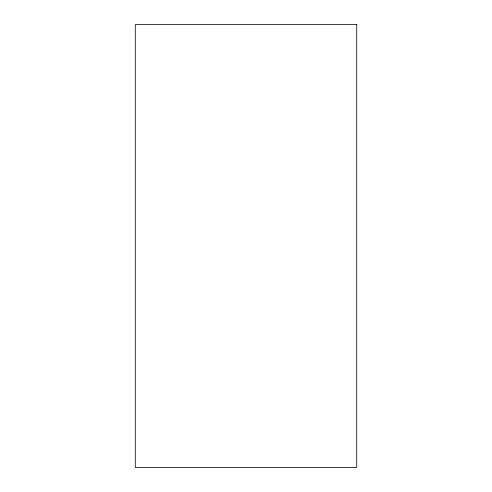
<?xml version="1.0" encoding="UTF-8"?>
<svg xmlns="http://www.w3.org/2000/svg" width="492" height="492" viewBox="0 0 492 492"><rect width="100%" height="100%" fill="white"/><g stroke="black" fill="none" stroke-linecap="round" stroke-linejoin="round"><path stroke-width="0.74" d="M356.725 24.6L135.275 24.6L135.275 467.4L356.725 467.4L356.725 24.6"/></g></svg>
